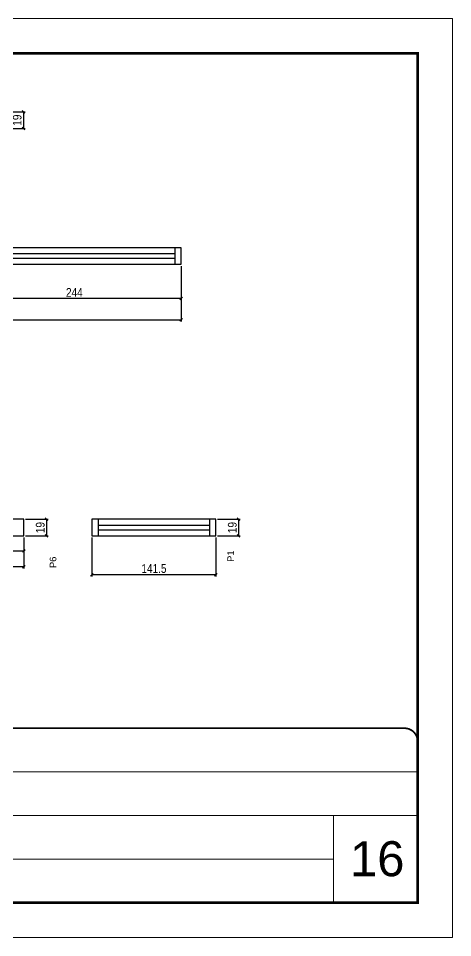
# Model space of a CAD drawing. Extents: x -3394 to 16474, y 3662 to 14397.
# Drawn here: x 10016 to 10512, y 9901 to 10951 of the extents above; entities that cross this region are included whole.
import ezdxf

# ---------------------------------------------------------------- set-up
doc = ezdxf.new("R2010")
doc.units = 0
doc.linetypes.add('CONTINUO', pattern=[0])
doc.linetypes.add('DASHED', pattern=[0.75, 0.5, -0.25])
doc.layers.get('0').update_dxf_attribs({"linetype": 'CONTINUOUS'})
doc.layers.get('Defpoints').update_dxf_attribs({"linetype": 'CONTINUOUS'})
for name, color, linetype, lineweight in [('CARIMBO', 255, 'CONTINUOUS', 9), ('Folhas', 255, 'CONTINUOUS', 9), ('SARRAFO DE PRESSAO', 251, 'DASHED', 9)]:
    doc.layers.add(name, color=color, linetype=linetype, lineweight=lineweight)
for name, color, linetype in [('COTA', 241, 'CONTINUOUS'), ('NOMENCLATURA', 7, 'CONTINUOUS'), ('Painéis', 200, 'CONTINUOUS'), ('SARR_2.2x7', 40, 'CONTINUOUS')]:
    doc.layers.add(name, color=color, linetype=linetype)
doc.styles.add('ARIAL', font='arial.ttf')
doc.styles.add('COTA TECNICA', font='techl___.ttf', dxfattribs={"height": 10})
doc.dimstyles.new('PAINEL', dxfattribs={"dimtxt": 10, "dimasz": 3, "dimexe": 3, "dimexo": 3, "dimgap": 3, "dimtad": 1, "dimdec": 1, "dimzin": 12, "dimdsep": 46, "dimtxsty": 'COTA TECNICA', "dimblk1": 'OBLIQUE', "dimblk2": 'OBLIQUE', "dimsah": 1, "dimcen": 0.9, "dimclrd": 4, "dimclre": 4, "dimclrt": 240, "dimadec": 1, "dimazin": 3, "dimtfac": 1, "dimtdec": 1, "dimtmove": 0, "dimatfit": 3, "dimfxl": 1, "dimtolj": 1, "dimtzin": 12, "dimarcsym": 0})

# ---------------------------------------------------------------- blocks, each defined once
blk = doc.blocks.new('9999999999')
at = {"color": 30, "linetype": 'CONTINUO'}
for p, q in [((98564.6, 34379.6), (99584, 34379.6)), ((98564.6, 34329.8), (99488, 34329.8)), ((99584, 34329.8), (99488, 34329.8)), ((99488, 34329.8), (99488, 34230.2)), ((98564.6, 34280), (99488, 34280))]:
    blk.add_line(p, q, dxfattribs=at)
at = {"color": 30, "linetype": 'CONTINUO', "const_width": 2}
blk.add_lwpolyline([(99584, 34230.2), (99584, 34414.4, 0.414214), (99569, 34429.4), (98229, 34429.4, 0.414214), (98214, 34414.4), (98214, 34245.2, 0.414214), (98229, 34230.2), (99584, 34230.2)], format="xyb", dxfattribs=at)
at = {"layer": 'Folhas'}
blk.add_lwpolyline([(98139, 34190.2), (99624, 34190.2), (99624, 35240.2), (98139, 35240.2)], close=True, dxfattribs=at)
at = {"layer": 'Folhas', "color": 30, "const_width": 3}
blk.add_lwpolyline([(98214, 34230.2), (99584, 34230.2), (99584, 35200.2), (98214, 35200.2)], close=True, dxfattribs=at)
blk = doc.blocks.new('_Oblique')
at = {"color": 0, "linetype": 'ByBlock', "lineweight": -2}
blk.add_line((-0.5, -0.5), (0.5, 0.5), dxfattribs=at)
blk = doc.blocks.new('*D451')
at = {"layer": 'COTA', "color": 4, "linetype": 'Continuous', "lineweight": -2, "transparency": 16777216}
for p, q in [((9958.3, 10667.9), (9958.3, 10628.7)), ((10202.3, 10667.9), (10202.3, 10628.7)), ((10202.3, 10630.7), (9958.3, 10630.7))]:
    blk.add_line(p, q, dxfattribs=at)
at = {"layer": 'Defpoints', "color": 0, "linetype": 'Continuous', "transparency": 16777216}
for p in [(9958.3, 10669.9), (10202.3, 10669.9), (9958.3, 10630.7)]:
    blk.add_point(p, dxfattribs=at)
at = {"layer": 'COTA', "color": 4, "linetype": 'Continuous', "lineweight": -2, "transparency": 16777216, "xscale": 3, "yscale": 3, "zscale": 3, "rotation": 180}
blk.add_blockref('_Oblique', (9958.3, 10630.7), dxfattribs=at)
at = {"layer": 'COTA', "color": 4, "linetype": 'Continuous', "lineweight": -2, "transparency": 16777216, "xscale": 3, "yscale": 3, "zscale": 3}
blk.add_blockref('_Oblique', (10202.3, 10630.7), dxfattribs=at)
at = {"layer": 'COTA', "color": 240, "linetype": 'Continuous', "transparency": 16777216, "insert": (10080.3, 10637.8), "char_height": 10, "attachment_point": 5, "style": 'COTA TECNICA'}
blk.add_mtext('\\A1;244', dxfattribs=at)
blk = doc.blocks.new('*D453')
at = {"layer": 'COTA', "color": 4, "linetype": 'Continuous', "lineweight": -2, "transparency": 16777216}
for p, q in [((9743.8, 10686.9), (9743.8, 10604.4)), ((10202.3, 10667.9), (10202.3, 10604.4)), ((9743.8, 10606.4), (10202.3, 10606.4))]:
    blk.add_line(p, q, dxfattribs=at)
at = {"layer": 'Defpoints', "color": 0, "linetype": 'Continuous', "transparency": 16777216}
for p in [(9743.8, 10688.9), (10202.3, 10669.9), (10202.3, 10606.4)]:
    blk.add_point(p, dxfattribs=at)
at = {"layer": 'COTA', "color": 4, "linetype": 'Continuous', "lineweight": -2, "transparency": 16777216, "xscale": 3, "yscale": 3, "zscale": 3, "rotation": 180}
blk.add_blockref('_Oblique', (9743.8, 10606.4), dxfattribs=at)
at = {"layer": 'COTA', "color": 4, "linetype": 'Continuous', "lineweight": -2, "transparency": 16777216, "xscale": 3, "yscale": 3, "zscale": 3}
blk.add_blockref('_Oblique', (10202.3, 10606.4), dxfattribs=at)
at = {"layer": 'COTA', "color": 240, "linetype": 'Continuous', "transparency": 16777216, "insert": (9973.1, 10613.5), "char_height": 10, "attachment_point": 5, "style": 'COTA TECNICA'}
blk.add_mtext('\\A1;458.5', dxfattribs=at)
blk = doc.blocks.new('*D466')
at = {"layer": 'COTA', "color": 4, "linetype": 'Continuous', "lineweight": -2, "transparency": 16777216}
for p, q in [((10024.6, 10378.7), (10050.5, 10378.7)), ((10048.5, 10378.7), (10048.5, 10359.7)), ((10024.6, 10359.7), (10050.5, 10359.7))]:
    blk.add_line(p, q, dxfattribs=at)
at = {"layer": 'Defpoints', "color": 0, "linetype": 'Continuous', "transparency": 16777216}
for p in [(10022.6, 10378.7), (10022.6, 10359.7), (10048.5, 10359.7)]:
    blk.add_point(p, dxfattribs=at)
at = {"layer": 'COTA', "color": 4, "linetype": 'Continuous', "lineweight": -2, "transparency": 16777216, "xscale": 3, "yscale": 3, "zscale": 3}
for p, rotation in [((10048.5, 10378.7), 90), ((10048.5, 10359.7), 270)]:
    blk.add_blockref('_Oblique', p, dxfattribs=dict(at, rotation=rotation))
at = {"layer": 'COTA', "color": 240, "linetype": 'Continuous', "transparency": 16777216, "insert": (10041.4, 10369.2), "char_height": 10, "attachment_point": 5, "rotation": 90, "style": 'COTA TECNICA'}
blk.add_mtext('\\A1;19', dxfattribs=at)
blk = doc.blocks.new('*D467')
at = {"layer": 'COTA', "color": 4, "linetype": 'Continuous', "lineweight": -2, "transparency": 16777216}
for p, q in [((9696.7, 10357.7), (9696.7, 10322.4)), ((10022.6, 10357.7), (10022.6, 10322.4)), ((10022.6, 10324.4), (9696.7, 10324.4))]:
    blk.add_line(p, q, dxfattribs=at)
at = {"layer": 'Defpoints', "color": 0, "linetype": 'Continuous', "transparency": 16777216}
for p in [(9696.7, 10359.7), (10022.6, 10359.7), (9696.7, 10324.4)]:
    blk.add_point(p, dxfattribs=at)
at = {"layer": 'COTA', "color": 4, "linetype": 'Continuous', "lineweight": -2, "transparency": 16777216, "xscale": 3, "yscale": 3, "zscale": 3, "rotation": 180}
blk.add_blockref('_Oblique', (9696.7, 10324.4), dxfattribs=at)
at = {"layer": 'COTA', "color": 4, "linetype": 'Continuous', "lineweight": -2, "transparency": 16777216, "xscale": 3, "yscale": 3, "zscale": 3}
blk.add_blockref('_Oblique', (10022.6, 10324.4), dxfattribs=at)
at = {"layer": 'COTA', "color": 240, "linetype": 'Continuous', "transparency": 16777216, "insert": (9859.7, 10331.6), "char_height": 10, "attachment_point": 5, "style": 'COTA TECNICA'}
blk.add_mtext('\\A1;325.9', dxfattribs=at)
blk = doc.blocks.new('*D469')
at = {"layer": 'COTA', "color": 4, "linetype": 'Continuous', "lineweight": -2, "transparency": 16777216}
for p, q in [((9818.7, 10357.7), (9818.7, 10340.8)), ((10022.6, 10357.7), (10022.6, 10340.8)), ((9818.7, 10342.8), (10022.6, 10342.8))]:
    blk.add_line(p, q, dxfattribs=at)
at = {"layer": 'Defpoints', "color": 0, "linetype": 'Continuous', "transparency": 16777216}
for p in [(9818.7, 10359.7), (10022.6, 10359.7), (10022.6, 10342.8)]:
    blk.add_point(p, dxfattribs=at)
at = {"layer": 'COTA', "color": 4, "linetype": 'Continuous', "lineweight": -2, "transparency": 16777216, "xscale": 3, "yscale": 3, "zscale": 3, "rotation": 180}
blk.add_blockref('_Oblique', (9818.7, 10342.8), dxfattribs=at)
at = {"layer": 'COTA', "color": 4, "linetype": 'Continuous', "lineweight": -2, "transparency": 16777216, "xscale": 3, "yscale": 3, "zscale": 3}
blk.add_blockref('_Oblique', (10022.6, 10342.8), dxfattribs=at)
at = {"layer": 'COTA', "color": 240, "linetype": 'Continuous', "transparency": 16777216, "insert": (9920.7, 10350.1), "char_height": 10, "attachment_point": 5, "style": 'COTA TECNICA'}
blk.add_mtext('\\A1;203.9', dxfattribs=at)
blk = doc.blocks.new('*D470')
at = {"layer": 'COTA', "color": 4, "linetype": 'Continuous', "lineweight": -2, "transparency": 16777216}
for p, q in [((10243.9, 10378.7), (10269.8, 10378.7)), ((10267.8, 10378.7), (10267.8, 10359.7)), ((10243.9, 10359.7), (10269.8, 10359.7))]:
    blk.add_line(p, q, dxfattribs=at)
at = {"layer": 'Defpoints', "color": 0, "linetype": 'Continuous', "transparency": 16777216}
for p in [(10241.9, 10378.7), (10241.9, 10359.7), (10267.8, 10359.7)]:
    blk.add_point(p, dxfattribs=at)
at = {"layer": 'COTA', "color": 4, "linetype": 'Continuous', "lineweight": -2, "transparency": 16777216, "xscale": 3, "yscale": 3, "zscale": 3}
for p, rotation in [((10267.8, 10378.7), 90), ((10267.8, 10359.7), 270)]:
    blk.add_blockref('_Oblique', p, dxfattribs=dict(at, rotation=rotation))
at = {"layer": 'COTA', "color": 240, "linetype": 'Continuous', "transparency": 16777216, "insert": (10260.7, 10369.2), "char_height": 10, "attachment_point": 5, "rotation": 90, "style": 'COTA TECNICA'}
blk.add_mtext('\\A1;19', dxfattribs=at)
blk = doc.blocks.new('*D471')
at = {"layer": 'COTA', "color": 4, "linetype": 'Continuous', "lineweight": -2, "transparency": 16777216}
for p, q in [((10100.4, 10357.7), (10100.4, 10313.3)), ((10241.9, 10357.7), (10241.9, 10313.3)), ((10241.9, 10315.3), (10100.4, 10315.3))]:
    blk.add_line(p, q, dxfattribs=at)
at = {"layer": 'Defpoints', "color": 0, "linetype": 'Continuous', "transparency": 16777216}
for p in [(10100.4, 10359.7), (10241.9, 10359.7), (10100.4, 10315.3)]:
    blk.add_point(p, dxfattribs=at)
at = {"layer": 'COTA', "color": 4, "linetype": 'Continuous', "lineweight": -2, "transparency": 16777216, "xscale": 3, "yscale": 3, "zscale": 3, "rotation": 180}
blk.add_blockref('_Oblique', (10100.4, 10315.3), dxfattribs=at)
at = {"layer": 'COTA', "color": 4, "linetype": 'Continuous', "lineweight": -2, "transparency": 16777216, "xscale": 3, "yscale": 3, "zscale": 3}
blk.add_blockref('_Oblique', (10241.9, 10315.3), dxfattribs=at)
at = {"layer": 'COTA', "color": 240, "linetype": 'Continuous', "transparency": 16777216, "insert": (10171.2, 10322.4), "char_height": 10, "attachment_point": 5, "style": 'COTA TECNICA'}
blk.add_mtext('\\A1;141.5', dxfattribs=at)
blk = doc.blocks.new('*D483')
at = {"layer": 'COTA', "color": 4, "linetype": 'Continuous', "lineweight": -2, "transparency": 16777216}
for p, q in [((9998.2, 10844.1), (10024.1, 10844.1)), ((10022.1, 10844.1), (10022.1, 10825.1)), ((9998.2, 10825.1), (10024.1, 10825.1))]:
    blk.add_line(p, q, dxfattribs=at)
at = {"layer": 'Defpoints', "color": 0, "linetype": 'Continuous', "transparency": 16777216}
for p in [(9996.2, 10844.1), (9996.2, 10825.1), (10022.1, 10825.1)]:
    blk.add_point(p, dxfattribs=at)
at = {"layer": 'COTA', "color": 4, "linetype": 'Continuous', "lineweight": -2, "transparency": 16777216, "xscale": 3, "yscale": 3, "zscale": 3}
for p, rotation in [((10022.1, 10844.1), 90), ((10022.1, 10825.1), 270)]:
    blk.add_blockref('_Oblique', p, dxfattribs=dict(at, rotation=rotation))
at = {"layer": 'COTA', "color": 240, "linetype": 'Continuous', "transparency": 16777216, "insert": (10015, 10834.6), "char_height": 10, "attachment_point": 5, "rotation": 90, "style": 'COTA TECNICA'}
blk.add_mtext('\\A1;19', dxfattribs=at)

msp = doc.modelspace()

# ---------------------------------------------------------------- linework, layer by layer
at = {"layer": 'Painéis', "linetype": 'Continuous'}
for p, q in [((10202.3, 10688.89), (9743.8, 10688.89)), ((10202.3, 10679.39), (10202.3, 10688.89)), ((10202.3, 10669.89), (10202.3, 10679.39)), ((9759.3, 10669.89), (10202.3, 10669.89)), ((10022.59, 10378.73), (9696.73, 10378.73)), ((10022.59, 10359.73), (10022.59, 10378.73)), ((10241.9, 10378.73), (10100.43, 10378.73)), ((10100.43, 10378.73), (10100.43, 10359.73)), ((10241.9, 10359.73), (10241.9, 10378.73)), ((9696.73, 10359.73), (10022.59, 10359.73)), ((10100.43, 10359.73), (10241.9, 10359.73))]:
    msp.add_line(p, q, dxfattribs=at)
at = {"layer": 'SARR_2.2x7', "ltscale": 25}
for p, q in [((10195.3, 10681.89), (9958.3, 10681.89)), ((10195.3, 10669.89), (10195.3, 10688.89)), ((9958.3, 10676.89), (10195.3, 10676.89)), ((10107.43, 10378.73), (10107.43, 10359.73)), ((10234.9, 10359.73), (10234.9, 10378.73)), ((10234.9, 10371.73), (10107.43, 10371.73)), ((10107.43, 10366.73), (10234.9, 10366.73))]:
    msp.add_line(p, q, dxfattribs=at)

# ---------------------------------------------------------------- block references
at = {"layer": 'SARRAFO DE PRESSAO', "color": 6, "linetype": 'ByBlock'}
msp.add_blockref('9999999999', (-89111.77, -24289.38), dxfattribs=at)

# ---------------------------------------------------------------- texts
at = {"layer": 'CARIMBO', "style": 'ARIAL'}
msp.add_text('16', height=40, dxfattribs=at).set_placement((10395.07, 9970.97))
at = {"layer": 'NOMENCLATURA', "linetype": 'Continuous', "style": 'ARIAL'}
for s, p in [('P1', (10262.59, 10330.09)), ('P6', (10059.76, 10323.06))]:
    msp.add_text(s, height=7.567, rotation=90, dxfattribs=at).set_placement(p)

# ---------------------------------------------------------------- dimensions: what is measured, and where the dimension line sits
at = {"layer": 'COTA', "linetype": 'Continuous'}
for base, p1, p2, picture, middle in [((10022.08, 10825.07), (9996.21, 10844.07), (9996.21, 10825.07), '*D483', (10014.99, 10834.57)), ((10048.46, 10359.73), (10022.59, 10378.73), (10022.59, 10359.73), '*D466', (10041.37, 10369.23)), ((10267.77, 10359.73), (10241.9, 10378.73), (10241.9, 10359.73), '*D470', (10260.68, 10369.23))]:
    dim = msp.add_linear_dim(base=base, p1=p1, p2=p2, angle=90, dimstyle='PAINEL', override={"dimexe": 2, "dimexo": 2, "dimgap": 2, "dimadec": 8, "dimtix": 1, "dimatfit": 2, "dimldrblk": 'Oblique'}, dxfattribs=at)
    dim.commit()
    dim.dimension.update_dxf_attribs({"geometry": picture, "text_midpoint": middle})
for base, p1, p2, override, picture, middle in [((10202.3, 10606.41), (9743.8, 10688.89), (10202.3, 10669.89), {"dimexe": 2, "dimexo": 2, "dimgap": 2, "dimadec": 8, "dimtix": 1, "dimatfit": 2, "dimldrblk": 'Oblique'}, '*D453', (9973.05, 10613.55)), ((9958.3, 10630.75), (10202.3, 10669.89), (9958.3, 10669.89), {"dimexe": 2, "dimexo": 2, "dimgap": 2, "dimadec": 8, "dimtix": 1, "dimatfit": 2, "dimldrblk": 'Oblique'}, '*D451', (10080.3, 10637.82)), ((9696.73, 10324.35), (10022.59, 10359.73), (9696.73, 10359.73), {"dimexe": 2, "dimexo": 2, "dimgap": 2, "dimadec": 8, "dimtix": 1, "dimatfit": 2, "dimldrblk": 'Oblique'}, '*D467', (9859.66, 10331.6)), ((10022.59, 10342.83), (9818.73, 10359.73), (10022.59, 10359.73), {"dimexe": 2, "dimexo": 2, "dimgap": 2, "dimadec": 8, "dimtix": 1, "dimtmove": 1, "dimatfit": 2, "dimldrblk": 'Oblique'}, '*D469', (9920.66, 10350.07)), ((10100.43, 10315.26), (10241.9, 10359.73), (10100.43, 10359.73), {"dimexe": 2, "dimexo": 2, "dimgap": 2, "dimadec": 8, "dimtix": 1, "dimatfit": 2, "dimldrblk": 'Oblique'}, '*D471', (10171.17, 10322.37))]:
    dim = msp.add_linear_dim(base=base, p1=p1, p2=p2, dimstyle='PAINEL', override=override, dxfattribs=at)
    dim.commit()
    dim.dimension.update_dxf_attribs({"geometry": picture, "text_midpoint": middle})

doc.saveas('drawing.dxf')
